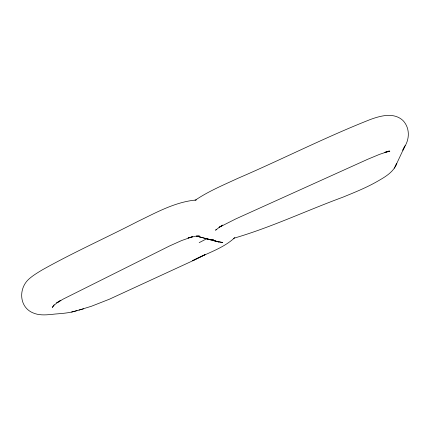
<?xml version="1.0" encoding="UTF-8"?>
<svg xmlns="http://www.w3.org/2000/svg" width="430" height="430" viewBox="0 0 430 430"><rect width="100%" height="100%" fill="white"/><g stroke="black" fill="none" stroke-linecap="round" stroke-linejoin="round"><path stroke-width="0.64" d="M394.31 168.205L396.804 163.309C393.885 171.527 386.264 176.257 379.083 180.385C367.553 187.222 355.067 192.194 342.699 197.262C306.257 210.652 270.964 227.486 233.614 238.306M396.046 164.975L404.501 146.942C409.822 138.815 409.892 127.608 402.829 120.373C393.617 112.122 380.733 115.74 370.397 119.481C325.365 137.218 282.15 159.31 237.682 178.407C223.197 185.142 208.303 191.323 195.037 200.348M405.151 145.63L402.829 150.177L404.501 146.942M54.159 304.773L52.326 307.45L53.782 305.493L56.513 303.214L60.877 300.328L56.706 302.844L63.393 299L169.56 245.965L181.648 240.547L192.672 236.667L188.039 237.967L195.451 236.242L199.622 236.118L197.682 235.807M216.301 229.217L215.58 230.265L219.488 227.126L222.799 225.1L219.047 227.362L235.941 218.838L367.736 159.267L379.362 154.429L389.472 151.016L384.861 152.327L389.849 151.344L388.613 151.156M234.807 237.623C223.036 248.604 206.674 253.238 192.651 260.688L204.949 254.651M199.181 242.644L207.276 238.473M204.959 254.684L193.28 260.542L109.328 299.237L91.359 306.284L79.013 310.078M196.359 199.971C175.332 201.821 156.369 212.495 137.691 221.493C106.043 237.844 73.428 252.399 42.355 269.836C37.555 272.733 32.685 275.598 28.541 279.409C18.442 288.847 19.178 307.004 32.825 312.803C40.011 316.029 48.144 314.738 55.701 313.981C62.893 313.454 70.144 312.863 77.04 310.605M71.509 312.094L83.522 308.858M210.146 239.698L213.705 239.929L210.179 239.682L206.642 238.72L210.146 239.698L196.725 236.102M210.179 239.682L211.474 239.886M199.971 236.957L196.478 236.059L215.279 241.139L222.772 242.515L215.613 241.294L214.07 240.472M214.188 240.483L218.811 241.982L215.613 241.294L214.495 240.58"/></g></svg>
